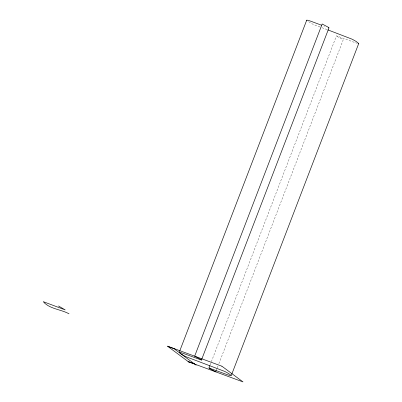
<?xml version="1.0" encoding="UTF-8"?>
<svg xmlns="http://www.w3.org/2000/svg" width="402" height="402" viewBox="0 0 402 402"><rect width="100%" height="100%" fill="white"/><g stroke="black" fill="none" stroke-linecap="round" stroke-linejoin="round"><path stroke-width="0.3" stroke-dasharray="2.01 1.51" d="M210.085 365.051L336.474 35.798L354.448 42.381A7.769 0.472 21 0 0 355.755 42.823L356.358 43.014A8.548 0.523 21 0 0 356.765 43.14M216.432 370.101L217.105 368.343M217.331 367.76L218.005 366.001M218.904 363.659L343.268 39.677L337.71 36.708A11.653 0.714 21 0 1 337.203 36.421L336.474 35.828M320.027 26.999L313.836 24.668A4.392 0.266 21 0 1 312.806 24.205L308.249 21.517M321.967 27.698L326.856 29.502M323.876 26.105L324.454 26.326M357.247 43.285A8.548 0.523 21 0 1 356.966 43.2"/><path stroke-width="0.6" d="M321.489 25.2L310.997 21.286A7.769 0.472 21 0 0 309.691 20.844L309.088 20.653A8.548 0.523 21 0 0 307.615 20.226L306.731 20.15L179.217 352.328L181.603 354.303L185.277 356.378A4.392 0.266 21 0 0 186.302 356.845L224.1 371.182A4.392 0.266 21 0 1 225.13 371.644C225.698 371.885 233.125 375.865 230.311 375.624A8.548 0.523 21 0 1 228.838 375.192L228.246 375.006A7.769 0.472 21 0 1 226.934 374.563L208.97 367.971L209.859 365.639M231.2 375.699L358.715 43.522L356.328 41.547L352.654 39.471A4.392 0.266 21 0 0 351.629 39.004L327.791 29.854M306.726 20.19L306.912 20.442M201.437 360.066L328.972 27.869L328.243 27.246A11.653 0.714 21 0 0 327.736 26.959L322.178 23.989L194.663 356.172L200.226 359.142A11.653 0.714 21 0 1 200.729 359.428L201.462 360.051L183.483 353.469A7.769 0.472 21 0 0 182.176 353.026L181.578 352.835A8.548 0.523 21 0 0 180.101 352.408L179.217 352.328M208.985 367.961L209.693 368.604A11.653 0.714 21 0 0 210.196 368.89L215.758 371.86L216.206 370.689M328.967 27.879L328.61 27.833M358.715 43.522L358.408 43.562M167.76 346.373L174.001 348.675M188.191 361.574L194.432 363.875M188.066 361.689L189.764 362.318M69.033 313.811C60.968 309.314 49.471 309.027 43.28 301.676L65.204 309.902L58.486 305.967M173.669 348.428L196.191 365.182M221.899 366.212L167.428 346.132L188.523 361.82L242.994 381.9L221.899 366.212"/></g></svg>
